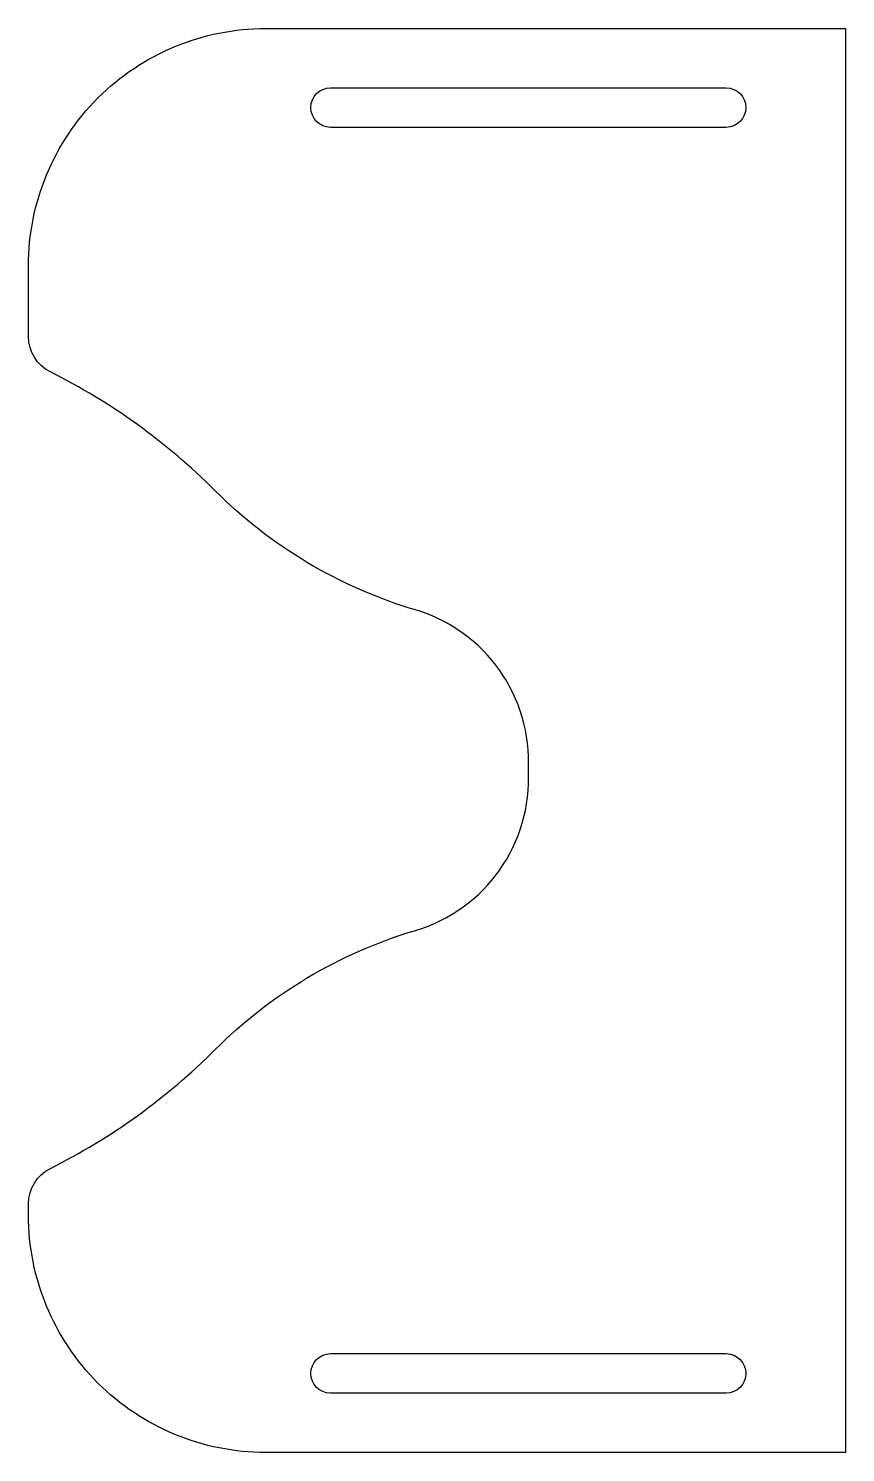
# Model space of a CAD drawing. Header units: inches. Extents: x -2.69 to 2.48, y -4.5 to 4.5.
import ezdxf

# ---------------------------------------------------------------- set-up
doc = ezdxf.new("R2010")
doc.units = ezdxf.units.IN
doc.layers.get('0').update_dxf_attribs({"linetype": 'CONTINUOUS'})

msp = doc.modelspace()

# ---------------------------------------------------------------- linework, layer by layer
for points in [[(-2.6875, -3), (-2.6875, -2.9282, -0.284079), (-2.5493, -2.7045, 0.080611), (-1.5097, -1.9553, -0.124897), (-0.2416, -1.2005, 0.347198), (0.4725, -0.1875, 0.347198), (-0.2416, 0.8255, -0.124897), (-1.5097, 1.5803, 0.080611), (-2.5493, 2.3295, -0.284079), (-2.6875, 2.5532), (-2.6875, 3, -0.414214), (-1.1875, 4.5), (2.4775, 4.5), (2.4775, -4.5), (-1.1875, -4.5, -0.414214)], [(1.7225, 4.125, -1), (1.7225, 3.875), (-0.7775, 3.875, -1), (-0.7775, 4.125)], [(1.7225, -3.875, -1), (1.7225, -4.125), (-0.7775, -4.125, -1), (-0.7775, -3.875)]]:
    msp.add_lwpolyline(points, format="xyb", close=True)

doc.saveas('drawing.dxf')
